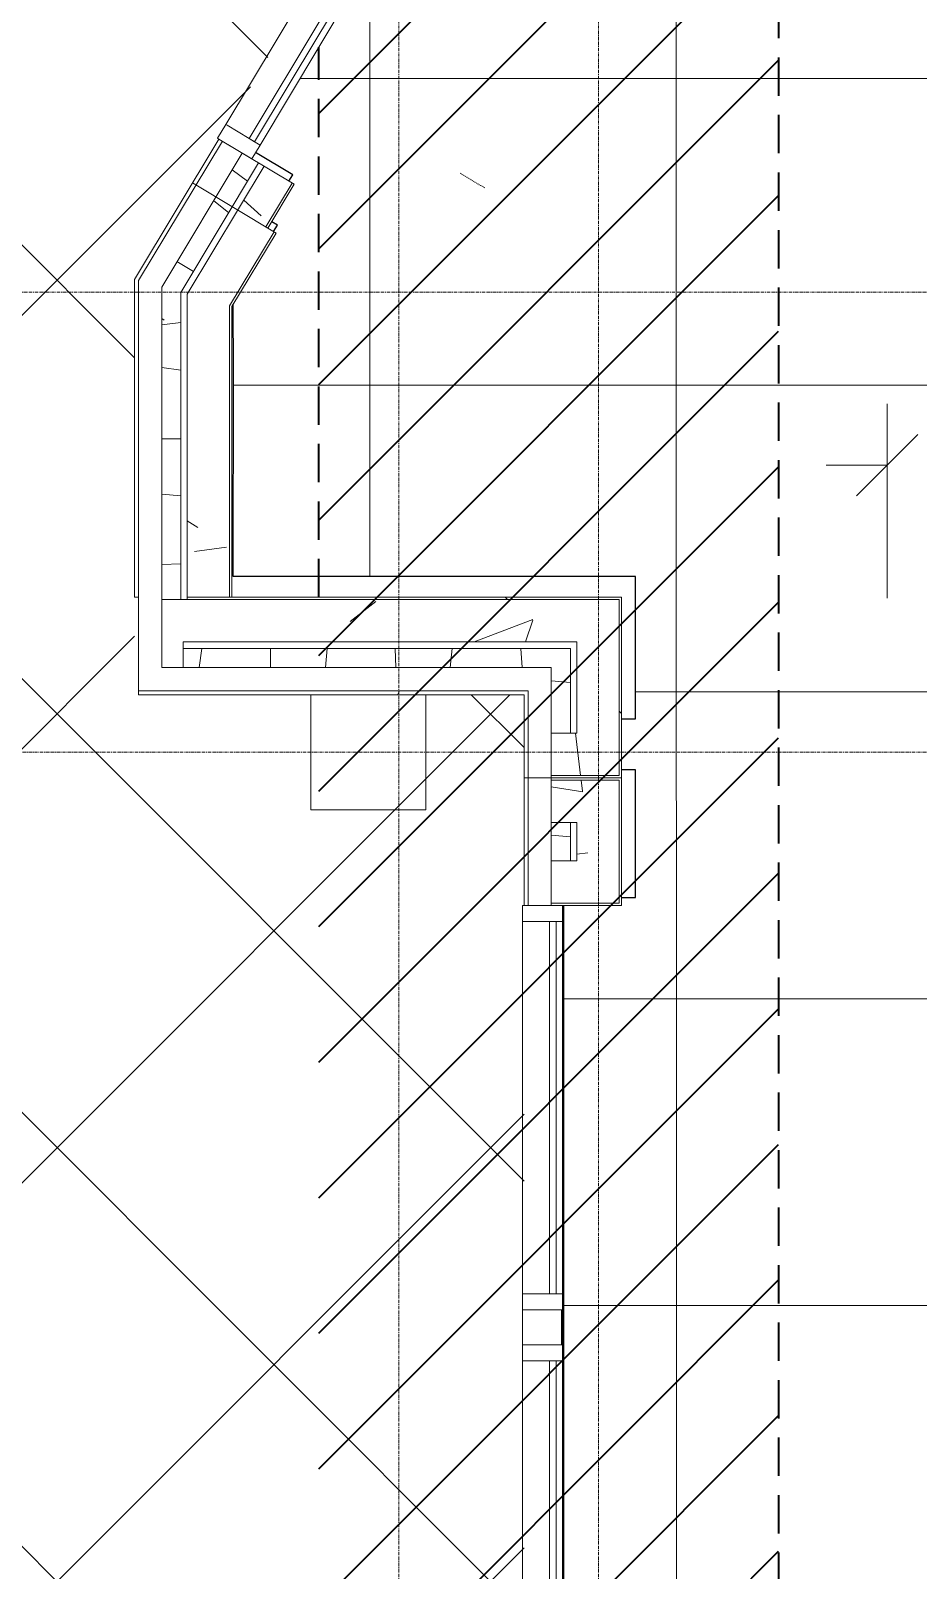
# Model space of a CAD drawing. Header units: inches. Extents: x 3268 to 7018, y 976 to 6708.
# Drawn here: x 5935.6 to 6074.6, y 4991.1 to 5232.1 of the extents above; entities that cross this region are included whole.
import ezdxf

# ---------------------------------------------------------------- set-up
doc = ezdxf.new("R2010")
doc.units = ezdxf.units.IN
doc.header["$MEASUREMENT"] = 0
for name, pattern in [('Dash 1_16_', [0.12499999999999999, 0.06249999999999999, -0.06249999999999999]), ('Grid Line 1_2_', [0.8749999999999999, 0.4999999999999999, -0.125, 0.125, -0.125]), ('IMPORT-DASHED _2_', [8.999999999999996, 5.999999999999998, -2.999999999999999])]:
    doc.linetypes.add(name, pattern=pattern)
for name, color, linetype, lineweight in [('A-DETL', 90, 'Continuous', 9), ('A-DETL-GENF', 92, 'Continuous', 9), ('A-GLAZ-CURT', 52, 'Continuous', 9), ('A-GLAZ-CWMG', 51, 'Continuous', 9), ('A-WALL', 113, 'Continuous', 9), ('A-WALL-PATT', 111, 'Continuous', 15), ('C-BLDG', 3, 'Continuous', 25), ('C-ESMT-STBK', 4, 'IMPORT-DASHED _2_', 35), ('L-DROPOFF STUDIES', 2, 'Continuous', 15), ('L-PVMT-CONC-HATC', 252, 'Continuous', 15), ('S-COLS', 52, 'Continuous', 9), ('S-GRID', 1, 'Continuous', 9), ('site_dwg', 8, 'Continuous', 9)]:
    doc.layers.add(name, color=color, linetype=linetype, lineweight=lineweight)
pattern_1 = [(135, (0, 0), (-32.04961485728027, -32.04961485728027), [])]
pattern_2 = [(49.99999999999999, (0, 0), (110.1714446362807, -9.63891797635685), [11.52, -126.72]), (355, (0, 0), (-21.31237393622492, 115.5371495156537), [9.216000000000001, -101.376]), (100.451, (9.181000000000001, -0.80323), (88.85991867697865, 105.897504039145), [9.79, -107.695]), (46.184, (0, 30.72), (163.9281911283317, -25.42496604507386), [17.28, -190.08]), (96.636, (13.661, 28.601), (143.5628771593347, 149.6257499721681), [14.686, -161.543]), (351.184, (0, 30.72), (143.5647285924248, 149.6237232332607), [13.824, -152.064]), (21, (15.36, 23.04), (91.68507647920484, -61.84256385372748), [11.52, -126.72]), (326, (15.36, 23.04), (37.37329933048201, 111.3835117876708), [9.216000000000001, -101.376]), (71.45100000000001, (23, 17.886), (129.0587647679424, 49.5399005406036), [9.79, -107.695]), (37.50000000000001, (0, 0), (1.867604689172044, 51.13223029288849), [5.069, -95.07799999999999, 5.069, -97.84299999999999, -101.76]), (37.50000000000001, (0, 0), (1.867604689172044, 51.13223029288849), [-203.059, 5.069, -96.691]), (7.499999999999999, (0, 0), (40.40721900969589, 60.58148342441334), [5.069, -53.606, 5.069, -92.774, -38.784]), (7.499999999999999, (0, 0), (40.40721900969589, 60.58148342441334), [-156.518, 5.069, -33.715]), (327.5, (-34.253, 0), (81.99472561414032, -3.464267954682455), [5.069, -33.331, 5.069, -114.739, -158.976]), (327.5, (-34.253, 0), (81.99472561414032, -3.464267954682455), [-158.208, 5.069, -153.907]), (317.5, (-49.613, 0), (89.57702895818312, 15.37635275430508), [5.069, -44.85100000000001, 5.069, -74.49600000000001, -112.896]), (317.5, (-49.613, 0), (89.57702895818312, 15.37635275430508), [-129.485, 5.069, -107.827])]

# ---------------------------------------------------------------- blocks, each defined once
blk = doc.blocks.new('WSP_5 Points - Structure_2022_rvt-1-Overall Retail Plan Opt 2')
at = {"layer": 'S-COLS', "color": 250, "lineweight": 13}
for p, q in [((5980.729470394347, 5128.148582565581), (5979.500343047528, 5128.148582565581)), ((5979.500343047528, 5128.148582565581), (5979.500343047528, 5110.148582565581)), ((5997.500343047528, 5128.148582565581), (5980.729470394347, 5128.148582565581)), ((5997.500343047528, 5110.148582565581), (5997.500343047528, 5128.148582565581)), ((5979.500343047528, 5110.148582565581), (5980.730378371943, 5110.148582565581)), ((5980.730378371943, 5110.148582565581), (5997.500343047528, 5110.148582565581))]:
    blk.add_line(p, q, dxfattribs=at)
blk = doc.blocks.new('System Panel - GLA-01 - Insulated Glass - Clear-7887912-Overall Retail Plan Opt 2')
at = {"layer": 'A-GLAZ-CURT'}
for p, q in [((29.12500000000182, 1.999999999999545), (-29.12500000000182, 1.999999999999545)), ((-29.12500000000182, 1.999999999999545), (-29.12500000000182, 1.000000000000455)), ((-29.12500000000182, 1.000000000000455), (29.12500000000182, 1.000000000000455)), ((29.12500000000182, 1.000000000000455), (29.12500000000182, 1.999999999999545))]:
    blk.add_line(p, q, dxfattribs=at)
blk = doc.blocks.new('Rectangular Mullion - 2_5_ x 6_ rectangular-V119-Overall Retail Plan Opt 2')
at = {"layer": 'A-GLAZ-CWMG'}
for p, q in [((-6.821210263296961e-13, 3.250000000001819), (-2.500000000001136, 3.24999999999909)), ((-2.500000000001136, 3.24999999999909), (-2.500000000001109, 2.999999999942958)), ((-2.500000000001109, 2.999999999942958), (-2.500000000000454, -2.999999999997271)), ((-6.821210263296961e-13, 2.999999999943815), (-6.821210263296961e-13, 3.250000000001819)), ((-6.821210263296961e-13, -2.999999999997271), (-6.821210263296961e-13, 2.999999999943815)), ((-2.500000000000454, -2.999999999997271), (-6.821210263296961e-13, -2.999999999997271))]:
    blk.add_line(p, q, dxfattribs=at)
blk = doc.blocks.new('System Panel - Slab Edge Cover-8632122-Overall Retail Plan Opt 2')
at = {"layer": 'A-GLAZ-CURT'}
for p, q in [((2.749999999998181, 3.124999999999545), (-2.749999999998181, 3.124999999999545)), ((-2.749999999998181, 3.124999999999545), (-2.749999999998181, 2.875000000000454)), ((-2.749999999998181, 2.875000000000454), (2.749999999998181, 2.875000000000454)), ((2.749999999998181, 2.875000000000454), (2.749999999998181, 3.124999999999545))]:
    blk.add_line(p, q, dxfattribs=at)
blk = doc.blocks.new('Rectangular Mullion - 2_5_ x 6_ rectangular-7829117-Overall Retail Plan Opt 2')
at = {"layer": 'A-GLAZ-CWMG'}
for p, q in [((-1.249999999998863, 3.250000000001819), (1.250000000000227, 3.250000000001819)), ((-1.249999999998863, 2.999999999941947), (-1.249999999998863, 3.250000000001819)), ((-1.249999999998863, -2.999999999997271), (-1.249999999998863, 2.999999999941947)), ((1.250000000000227, 3.250000000001819), (1.250000000000282, 2.999999999942276)), ((1.250000000000282, 2.999999999942276), (1.250000000001591, -2.999999999997271)), ((1.250000000001591, -2.999999999997271), (-1.249999999998863, -2.999999999997271))]:
    blk.add_line(p, q, dxfattribs=at)
blk = doc.blocks.new('Rectangular Mullion - 2_5_ x 6_ rectangular-7887911-Overall Retail Plan Opt 2')
at = {"layer": 'A-GLAZ-CWMG'}
for p, q in [((6012.625343047551, 5034.398582565586), (6012.625343047554, 5092.648582565589)), ((6018.87534304755, 5034.398582565586), (6018.875343047553, 5092.648582565589))]:
    blk.add_line(p, q, dxfattribs=at)
blk = doc.blocks.new('Rectangular Mullion - 2_5_ x 6_ rectangular-7885681-Overall Retail Plan Opt 2')
at = {"layer": 'A-GLAZ-CWMG'}
for p, q in [((6028.187843047483, 4404.398582565616), (6028.187843047483, 4409.89858256561)), ((6034.437843047483, 4404.398582565616), (6034.437843047483, 4409.89858256561))]:
    blk.add_line(p, q, dxfattribs=at)
blk = doc.blocks.new('Rectangular Mullion - 2_5_ x 6_ rectangular-V117-Overall Retail Plan Opt 2')
at = {"layer": 'A-GLAZ-CWMG'}
for p, q in [((-2.500000000000113, 3.24999999999909), (-3.41060513164848e-13, 3.250000000001819)), ((-2.500000000000059, 2.999999999941046), (-2.500000000000113, 3.24999999999909)), ((-2.499999999998749, -2.999999999997271), (-2.500000000000059, 2.999999999941046)), ((-3.41060513164848e-13, 3.250000000001819), (-3.137756721050372e-13, 2.999999999941171)), ((-3.137756721050372e-13, 2.999999999941171), (3.41060513164848e-13, -2.999999999997271)), ((3.41060513164848e-13, -2.999999999997271), (-2.499999999998749, -2.999999999997271))]:
    blk.add_line(p, q, dxfattribs=at)
blk = doc.blocks.new('System Panel - GLA-01 - Insulated Glass - Clear-V146-Overall Retail Plan Opt 2')
at = {"layer": 'A-GLAZ-CURT'}
for p, q in [((2.591145395095665, 1.999999999999545), (-22.12499999998908, 1.999999999999545)), ((-22.12499999998908, 1.999999999999545), (-22.12499999999181, 0.9999999999997725)), ((-22.12499999999181, 0.9999999999997725), (0.927056058877258, 0.9999999999997725)), ((0.927056058877258, 0.9999999999997725), (22.12499999998908, 0.9999999999997725)), ((22.12499999998908, 1.999999999999545), (2.591145395095665, 1.999999999999545)), ((22.12499999998908, 0.9999999999997725), (22.12499999998908, 1.999999999999545))]:
    blk.add_line(p, q, dxfattribs=at)
blk = doc.blocks.new('Rectangular Mullion - 2_5_ x 6_ rectangular-V147-Overall Retail Plan Opt 2')
at = {"layer": 'A-GLAZ-CWMG'}
for p, q in [((5980.723746492488, 5241.620802512962), (5988.953888252899, 5255.318058581649)), ((5980.724358570601, 5229.486796016943), (5994.311183882286, 5252.099070613462)), ((5966.16345343814, 5217.388405525598), (5980.723746492488, 5241.620802512962)), ((5971.520749067528, 5214.169417557409), (5980.724358570601, 5229.486796016943))]:
    blk.add_line(p, q, dxfattribs=at)
blk = doc.blocks.new('site_dwg__ArchTick-12649359-Overall Retail Plan Opt 2')
at = {"layer": 'L-DROPOFF STUDIES', "color": 53}
blk.add_line((-5.999999999999999, -5.999999999999999), (5.999999999999999, 5.999999999999999), dxfattribs=at)
blk = doc.blocks.new('site_dwg-12440225-Overall Retail Plan Opt 2')
at = {"layer": 'C-ESMT-STBK'}
h = blk.add_hatch(dxfattribs=at)
h.set_pattern_fill('FP_236', color=43, style=0, pattern_type=2)
h.set_pattern_definition([(41.19300000000002, (24349227.445, 9821790.73), (-9.878962955707756, 11.2874306606842), [])])
h.paths.add_polyline_path([(24340754.41764874, 9814238.256800799), (24341007.28369483, 9818038.207201697), (24340597.61508091, 9818336.289935663), (24339080.54507963, 9818175.041572), (24339041.04656363, 9818170.586227996), (24338991.68861391, 9818164.27902802), (24338951.70183868, 9818158.637384389), (24338912.96937073, 9818152.689061128), (24338874.36010189, 9818146.280125272), (24338835.87236292, 9818139.411975248), (24338797.50579851, 9818132.085986648), (24338766.50818425, 9818125.853604812), (24338766.89231019, 9818124.002092425), (24338807.18576453, 9818132.259389622), (24338846.06993594, 9818139.731584428), (24338885.04424, 9818146.727429258), (24338924.10287013, 9818153.245822722), (24338956.51865115, 9818158.316607647), (24338953.32382087, 9818110.342748318), (24338969.07279708, 9818112.710400388), (24339007.86497075, 9818118.055290567), (24339046.71994471, 9818122.92269113), (24339092.45343486, 9818128.037917001), (24340292.99008468, 9818255.650188034), (24340584.31472673, 9818286.605874758), (24340934.68922023, 9818031.666679043), (24340687.3560084, 9814314.861073798), (24339595.34670922, 9814726.863514047), (24339587.50957331, 9814715.68687136), (24338715.45843181, 9815327.180653278), (24338691.60180446, 9815293.158049863), (24339013.48739237, 9815068.288049085), (24339549.36884944, 9814692.907733086), (24340725.61240819, 9814249.124683892)])
h.paths.add_polyline_path([(24338722.46981283, 9815337.179779818), (24338763.80719084, 9815396.132170605), (24338658.92817304, 9815468.79891386), (24338617.74228099, 9815409.741564125), (24338722.19139668, 9815337.372683933)])
at = {"layer": 'C-BLDG', "color": 213, "flags": 128}
for points in [[(24340915.74728767, 9817817.455949258), (24340916.41510051, 9817818.416561635), (24340910.84473794, 9817822.289049378)], [(24340912.82289522, 9817809.745586148), (24340913.49077123, 9817810.706289385), (24340912.64126198, 9817811.29686389)], [(24340916.30457185, 9817755.390947053), (24340902.9376912, 9817756.28037481), (24340905.08418781, 9817788.227372913), (24340905.76887516, 9817798.805365272)], [(24340962.11833016, 9817730.043313103), (24340964.32144463, 9817729.896718603), (24340965.79868552, 9817752.097625326), (24340916.30457185, 9817755.390947053)], [(24340960.2577848, 9817702.105196247), (24340962.46244486, 9817701.958498904), (24340963.79030183, 9817721.914370118), (24340961.58674577, 9817722.060994)], [(24340972.22429646, 9817520.908210946), (24340972.46319038, 9817520.895015318), (24340974.05661876, 9817544.842060773), (24340952.10516042, 9817546.302703448), (24340953.6985888, 9817570.249748906), (24340942.47341124, 9817570.996668452), (24340951.15460201, 9817701.463072529)]]:
    blk.add_lwpolyline(points, dxfattribs=at)
at = {"layer": 'C-ESMT-STBK', "color": 43}
for p, q in [((24341007.27473861, 9818038.206394771), (24340754.40937513, 9814238.266251713)), ((24340916.08038272, 9817752.155722486), (24340921.79546203, 9817838.039210018))]:
    blk.add_line(p, q, dxfattribs=at)
at = {"layer": 'L-DROPOFF STUDIES', "color": 53}
for p, q in [((24341004.90507555, 9817746.094803609), (24341006.92466323, 9817776.446439551)), ((24341006.28729188, 9817766.86762137), (24340996.7084737, 9817767.504992722))]:
    blk.add_line(p, q, dxfattribs=at)
at = {"layer": 'L-PVMT-CONC-HATC', "color": 53}
for p, q in [((24340958.46594002, 9817545.879459307), (24340982.652087, 9817909.364105178)), ((24340924.2653745, 9817754.861237915), (24340930.64713525, 9817850.770356733)), ((24340921.47886843, 9817833.147809457), (24340918.53096419, 9817833.343962021)), ((24340993.32000479, 9817828.36752423), (24340921.47886843, 9817833.147809457)), ((24341073.12156456, 9817823.057555089), (24340993.32000479, 9817828.36752423)), ((24340918.29177802, 9817785.253734095), (24340904.94406542, 9817786.141886435)), ((24340990.13291438, 9817780.473448869), (24340918.29177802, 9817785.253734095)), ((24341069.93470774, 9817775.163464183), (24340990.13291438, 9817780.473448869)), ((24340986.94582397, 9817732.579373507), (24340964.59888924, 9817734.066331081)), ((24341066.74785092, 9817727.269373277), (24340986.94582397, 9817732.579373507)), ((24340983.75873357, 9817684.685298143), (24340950.18685493, 9817686.919159738)), ((24341063.5609941, 9817679.375282373), (24340983.75873357, 9817684.685298143)), ((24340980.57164316, 9817636.791222781), (24340946.99999818, 9817639.025068829)), ((24341060.37413729, 9817631.481191466), (24340980.57164316, 9817636.791222781))]:
    blk.add_line(p, q, dxfattribs=at)
at = {"xscale": 0.8, "yscale": 0.8, "zscale": 0.8, "rotation": 356.1931696914649}
blk.add_blockref('site_dwg__ArchTick-12649359-Overall Retail Plan Opt 2', (24341006.28729188, 9817766.86762137), dxfattribs=at)

msp = doc.modelspace()

# ---------------------------------------------------------------- block references
at = {"lineweight": 5}
msp.add_blockref('WSP_5 Points - Structure_2022_rvt-1-Overall Retail Plan Opt 2', (0, 0), dxfattribs=at)

# ---------------------------------------------------------------- next in the draw order: hatches: boundary and pattern name
at = {"layer": 'A-DETL-GENF'}
h = msp.add_hatch(dxfattribs=at)
h.set_pattern_fill('FP_53', style=0, pattern_type=2)
h.set_pattern_definition([(45, (0, 0), (-33.94112549695429, 33.94112549695429), []), (135, (0, 0), (-33.94112549695429, -33.94112549695428), [])])
h.paths.add_polyline_path([(5982.148376340589, 4931.14858256559), (6012.875343047521, 4931.14858256559), (6012.875343047521, 5128.148582565592), (5951.875343047515, 5128.148582565592), (5951.875343047515, 5193.123595554598), (6031.4013022206, 5325.477017720611), (5481.532556851304, 5655.871492447113), (5325.550396021693, 5396.273582565686), (5288.562843047534, 5396.273582565686), (5288.562843047534, 5232.574138939863), (5097.00034304753, 5232.574138939863), (5097.00034304753, 5165.324138939862), (5029.750343047529, 5165.324138939862), (5029.750343047529, 4931.148582565593), (5940.854376340589, 4931.14858256559)])
at = {"layer": 'A-WALL-PATT', "lineweight": 9}
h = msp.add_hatch(dxfattribs=at)
h.set_pattern_fill('FP_157', color=256, angle=265.0000000000019, style=0, pattern_type=2)
h.set_pattern_definition([(144.0000000000019, (5974.816329053863, 5204.606544275304), (-56.42738422007481, -77.66563145999685), []), (149.0000000000019, (5979.760296091859, 5212.834960764957), (-49.44365519136245, -82.28806086740443), []), (141.0000000000019, (5984.704350285599, 5221.06437344931), (-60.41475754078187, -74.60601229987124), []), (156.000000000002, (5989.649313518294, 5229.292702783219), (-39.04671773527387, -87.700363933691), []), (145.000000000002, (5994.59328055629, 5237.521119272873), (-55.06333788969776, -78.63859625174506), []), (154.0000000000019, (5999.538330944727, 5245.750444801483), (-42.08363009174853, -86.28422844472145), []), (147.0000000000019, (6004.482297982724, 5253.978861291135), (-52.2853473614399, -80.51237452276246), []), (153.0000000000019, (6009.426352176462, 5262.208273975487), (-43.58308797499362, -85.53662632208479), []), (143.0000000000019, (6014.371315409157, 5270.436603309399), (-57.77424222259404, -76.66900896454206), []), (151.0000000000019, (6019.315369602898, 5278.666015993749), (-46.54172354364553, -83.96349188538356), [])])
h.paths.add_polyline_path([(5967.184308406709, 5204.525363306497), (5971.304613005944, 5211.382701712139), (5968.733111103828, 5212.927815936851), (5964.612806504592, 5206.070477531211)])
h = msp.add_hatch(dxfattribs=at)
h.set_pattern_fill('FP_8', color=256, style=0, pattern_type=2)
h.set_pattern_definition(pattern_2)
h.paths.add_polyline_path([(5972.434458123529, 5201.370755097705), (5976.554762722765, 5208.228093503348), (5972.16178030665, 5210.867663637236), (5968.041475707414, 5204.010325231591)])
h = msp.add_hatch(dxfattribs=at)
h.set_pattern_fill('FP_156', color=256, angle=264.9999999999966, style=0, pattern_type=2)
h.set_pattern_definition([(143.9999999999966, (5962.95841682543, 5181.959851920869), (-56.42738422008199, -77.66563145999164), []), (148.9999999999966, (5967.902383863428, 5190.188268410523), (-49.44365519137005, -82.28806086739988), []), (140.9999999999966, (5972.847434251866, 5198.417593939133), (-60.41475754078877, -74.60601229986567), []), (155.9999999999967, (5977.791401289863, 5206.646010428785), (-39.04671773528197, -87.7003639336874), []), (144.9999999999966, (5982.736364522558, 5214.874339762695), (-55.06333788970502, -78.63859625173998), []), (153.9999999999966, (5987.680418716298, 5223.103752447047), (-42.0836300917565, -86.28422844471757), []), (146.9999999999966, (5992.624385754296, 5231.332168936699), (-52.28534736144734, -80.51237452275763), []), (152.9999999999966, (5997.569436142733, 5239.561494465308), (-43.58308797500152, -85.53662632208076), []), (142.9999999999966, (6002.51340318073, 5247.789910954962), (-57.77424222260112, -76.66900896453673), []), (150.9999999999966, (6007.457457374471, 5256.019323639313), (-46.54172354365329, -83.96349188537927), [])])
h.paths.add_polyline_path([(5956.125343047514, 5186.120154163111), (5967.184308406709, 5204.525363306442), (5964.6128065046, 5206.070477531174), (5956.125343047514, 5191.944966242343)])
h = msp.add_hatch(dxfattribs=at)
h.set_pattern_fill('FP_44', color=256, angle=264.9999999999993, style=0, pattern_type=2)
h.set_pattern_definition([(174.9999999999992, (5967.125484882377, 5158.521477920223), (-8.366951303776462, -95.63469101680745), []), (179.9999999999992, (5967.12514028797, 5168.121037174756), (-1.291411422243982e-12, -96), []), (171.9999999999992, (5967.124882849306, 5177.721592623985), (-13.36061769216756, -95.06573459919056), []), (186.9999999999992, (5967.125534449598, 5187.321064722772), (11.69945696689285, -95.28443055756706), []), (175.9999999999992, (5967.125277010933, 5196.921620172002), (-6.696621479437306, -95.76614882494304), []), (184.9999999999992, (5967.124932416526, 5206.521179426533), (8.366951303773913, -95.63469101680768), []), (177.9999999999993, (5967.12567117256, 5216.12164772002), (-3.350351683441366, -95.94151939383315), []), (183.9999999999992, (5967.125326578153, 5225.72120697455), (6.696621479434775, -95.76614882494322), []), (173.9999999999993, (5967.12506913949, 5235.32176242378), (-10.03473247369601, -95.4741019553541), []), (181.9999999999992, (5967.125720739781, 5244.921234522568), (3.350351683438786, -95.94151939383325), [])])
h.paths.add_polyline_path([(5959.125343047509, 5143.023582565591), (5959.125343047514, 5191.112992610159), (5956.125343047514, 5186.120154163109), (5956.125343047511, 5143.023582565593)])
h = msp.add_hatch(dxfattribs=at)
h.set_pattern_fill('FP_8', color=256, style=0, pattern_type=2)
h.set_pattern_definition(pattern_2)
h.paths.add_polyline_path([(5961.501376340589, 5143.398582565591), (5966.750343047512, 5143.398582565591), (5966.750343047514, 5188.998392961706), (5960.125343047514, 5177.972541391133), (5960.12534304751, 5143.398582565591)])
h = msp.add_hatch(dxfattribs=at)
h.set_pattern_fill('FP_8', color=256, style=0, pattern_type=2)
h.set_pattern_definition(pattern_2)
h.paths.add_polyline_path([(5959.50034304752, 5132.398582565592), (5959.50034304752, 5136.398582565592), (6021.125343047521, 5136.398582565592), (6021.125343047521, 5143.023582565593), (5956.125343047511, 5143.023582565591), (5956.125343047511, 5132.398582565592)])
h = msp.add_hatch(dxfattribs=at)
h.set_pattern_fill('FP_14', color=256, style=0, pattern_type=2)
h.set_pattern_definition(pattern_1)
h.paths.add_polyline_path([(6012.875343047521, 5143.023582565591), (6027.750343047519, 5143.023582565593), (6027.750343047519, 5143.398582565591), (5960.12534304751, 5143.398582565591), (5960.125343047511, 5143.023582565593), (6002.795376340589, 5143.023582565591)])
h = msp.add_hatch(dxfattribs=at)
h.set_pattern_fill('FP_14', color=256, style=0, pattern_type=2)
h.set_pattern_definition(pattern_1)
h.paths.add_polyline_path([(6017.125343047519, 5115.148582565587), (6028.12534304752, 5115.148582565587), (6028.12534304752, 5143.398582565591), (6027.750343047519, 5143.398582565591), (6027.75034304752, 5115.523582565586), (6017.125343047519, 5115.523582565586)])
h = msp.add_hatch(dxfattribs=at)
h.set_pattern_fill('FP_8', color=256, style=0, pattern_type=2)
h.set_pattern_definition(pattern_2)
h.paths.add_polyline_path([(6017.125343047519, 5115.523582565586), (6027.75034304752, 5115.523582565586), (6027.750343047519, 5143.023582565593), (6021.125343047521, 5143.023582565593), (6021.125343047521, 5122.148582565586), (6017.125343047519, 5122.148582565586), (6017.125343047519, 5117.968970883641)])
h = msp.add_hatch(dxfattribs=at)
h.set_pattern_fill('FP_15', color=256, angle=-95.00000000000004, style=0, pattern_type=2)
h.set_pattern_definition([(264.9999999999999, (5982.687657821584, 5143.398598055403), (95.63469101680757, -8.366951303775233), []), (270, (5973.088098567052, 5143.398253460996), (96.00000000000001, -4.973799150320701e-14), []), (262, (5963.487630273567, 5143.398992217031), (95.06573459919073, -13.36061769216633), []), (276.9999999999999, (5953.888071019035, 5143.398647622623), (95.28443055756692, 11.69945696689411), []), (265.9999999999999, (5944.287515569805, 5143.398390183959), (95.76614882494313, -6.696621479436078), []), (275, (5934.688043471018, 5143.399041784251), (95.63469101680755, 8.366951303775135), []), (267.9999999999999, (5925.087488021789, 5143.398784345586), (95.94151939383318, -3.350351683440143), []), (273.9999999999999, (5915.487928767257, 5143.398439751179), (95.76614882494313, 6.696621479435979), []), (264, (5905.887373318027, 5143.398182312516), (95.47410195535424, -10.03473247369478), []), (272, (5896.287901219241, 5143.398833912805), (95.94151939383318, 3.350351683440044), [])])
h.paths.add_polyline_path([(6017.125343047521, 5132.398582565592), (6017.125343047521, 5135.398582565593), (5959.50034304752, 5135.398582565592), (5959.50034304752, 5132.398582565593), (6013.500343047519, 5132.398582565593)])
h = msp.add_hatch(dxfattribs=at)
h.set_pattern_fill('FP_59', color=256, angle=265, style=0, pattern_type=2)
h.set_pattern_definition([(175, (6028.125494789134, 5129.273680048204), (-8.366951303775187, -95.63469101680758), []), (180, (6028.125150194727, 5138.873239302737), (-1.243449787580175e-14, -96), []), (172, (6028.124892756063, 5148.473794751966), (-13.36061769216629, -95.06573459919075), []), (187, (6028.125544356354, 5158.073266850754), (11.69945696689412, -95.28443055756692), []), (176, (6028.125286917691, 5167.673822299983), (-6.696621479436029, -95.76614882494314), []), (185, (6028.124942323283, 5177.273381554515), (8.36695130377519, -95.63469101680757), []), (178, (6028.125681079317, 5186.873849848001), (-3.350351683440087, -95.94151939383319), []), (184, (6028.125336484911, 5196.473409102532), (6.696621479436052, -95.76614882494313), []), (174, (6028.125079046245, 5206.073964551762), (-10.03473247369474, -95.47410195535426), []), (182, (6028.125730646537, 5215.673436650549), (3.350351683440067, -95.9415193938332), [])])
h.paths.add_polyline_path([(6020.125343047521, 5122.148582565586), (6020.125343047521, 5135.398582565593), (6017.125343047521, 5135.398582565593), (6017.125343047521, 5122.148582565586)])
h = msp.add_hatch(dxfattribs=at)
h.set_pattern_fill('FP_1', color=256, style=0, pattern_type=2)
h.set_pattern_definition([(0, (0, 0), (122.88, 30.72), [5.069, -87.09100000000001, 5.069, -87.09100000000001, -491.52]), (0, (0, 0), (122.88, 30.72), [-184.32, 5.069, -179.251, 5.069, -87.09100000000001, -215.04]), (0, (0, 0), (122.88, 30.72), [-460.8, 5.069, -56.371, 5.069, -148.531]), (120, (46.08, 15.36), (-88.04430040425792, 91.05720161703184), [5.068999999999999, -87.091, 5.068999999999999, -87.091, -491.5199999999999]), (120, (46.08, 15.36), (-88.04430040425792, 91.05720161703184), [-184.32, 5.068999999999999, -179.2509999999999, 5.068999999999999, -87.091, -215.04]), (120, (46.08, 15.36), (-88.04430040425792, 91.05720161703184), [-460.8, 5.068999999999999, -56.371, 5.068999999999999, -148.531]), (240, (61.44, 76.8), (-34.83569959574201, -121.7772016170318), [5.069, -87.09100000000001, 5.069, -87.09100000000001, -491.52]), (240, (61.44, 76.8), (-34.83569959574201, -121.7772016170318), [-184.32, 5.069, -179.251, 5.069, -87.09100000000001, -215.04]), (240, (61.44, 76.8), (-34.83569959574201, -121.7772016170318), [-460.8, 5.069, -56.371, 5.069, -148.531])])
h.paths.add_polyline_path([(6012.875343047521, 5128.148582565592), (6012.875343047521, 5128.773582565591), (5952.50034304752, 5128.773582565591), (5952.50034304752, 5128.148582565592), (6002.795376340589, 5128.148582565592)])
h = msp.add_hatch(dxfattribs=at)
h.set_pattern_fill('FP_8', color=256, style=0, pattern_type=2)
h.set_pattern_definition(pattern_2)
h.paths.add_polyline_path([(6023.442376340589, 5095.523582565586), (6027.750343047557, 5095.523582565586), (6027.750343047558, 5114.773582565586), (6017.125343047559, 5114.773582565587), (6017.125343047559, 5108.148582565587), (6021.125343047558, 5108.148582565588), (6021.125343047558, 5102.148582565585), (6017.125343047559, 5102.148582565587), (6017.125343047557, 5095.523582565588), (6021.125343047558, 5095.523582565586)])
h = msp.add_hatch(dxfattribs=at)
h.set_pattern_fill('FP_124', color=256, angle=265.0000000000023, style=0, pattern_type=2)
h.set_pattern_definition([(175.0000000000023, (6028.124882078861, 5105.148931497957), (-8.36695130377128, -95.63469101680792), []), (180.0000000000024, (6028.12553367915, 5114.748403596745), (3.909761403519951e-12, -96), []), (172.0000000000023, (6028.125276240487, 5124.348959045975), (-13.36061769216241, -95.06573459919129), []), (187.0000000000023, (6028.12493164608, 5133.948518300506), (11.69945696689801, -95.28443055756644), []), (176.0000000000023, (6028.125670402113, 5143.548986593991), (-6.696621479432117, -95.76614882494341), []), (185.0000000000023, (6028.125325807706, 5153.148545848523), (8.366951303779093, -95.63469101680722), []), (178.0000000000024, (6028.125068369041, 5162.749101297753), (-3.350351683436168, -95.94151939383333), []), (184.0000000000023, (6028.125719969331, 5172.34857339654), (6.696621479439964, -95.76614882494285), []), (174.0000000000023, (6028.125375374924, 5181.948132651071), (-10.03473247369084, -95.47410195535467), []), (182.0000000000023, (6028.12511793626, 5191.548688100302), (3.350351683443986, -95.94151939383306), [])])
h.paths.add_polyline_path([(6020.125343047559, 5102.148582565585), (6020.125343047559, 5108.148582565587), (6017.125343047559, 5108.148582565588), (6017.125343047559, 5102.148582565585)])

# ---------------------------------------------------------------- next in the draw order: linework, layer by layer
at = {"layer": 'A-DETL', "linetype": 'Dash 1_16_'}
msp.add_line((6002.863420909381, 5209.773928643132), (6006.72067376254, 5207.456257306037), dxfattribs=at)
at = {"layer": 'A-WALL', "lineweight": 15}
for p, q in [((5965.090150075826, 5215.116727755195), (5951.875343047511, 5193.123595554596)), ((5976.876200460524, 5208.034954225257), (5965.090150075826, 5215.116727755195)), ((5960.969845476589, 5208.259389349552), (5974.04164681232, 5200.40505870716)), ((5972.755895861288, 5201.177615819613), (5976.876200460524, 5208.034954225257)), ((5967.12534304751, 5188.894396257681), (5974.04164681232, 5200.40505870716)), ((5951.875343047511, 5193.123595554596), (5951.875343047505, 5143.398582565588)), ((5967.125343047506, 5143.398582565588), (5967.12534304751, 5188.894396257681)), ((5951.875343047505, 5143.398582565588), (5952.500343047517, 5143.398582565588)), ((5952.500343047515, 5143.398582565588), (5952.500343047515, 5128.148582565589)), ((6028.125343047516, 5143.398582565588), (5967.125343047506, 5143.398582565588)), ((6028.125343047553, 5095.148582565584), (6028.125343047516, 5143.398582565588)), ((5952.500343047515, 5128.148582565589), (6012.875343047515, 5128.148582565589)), ((6012.875343047515, 5128.148582565589), (6012.875343047554, 5095.148582565584)), ((6012.875343047555, 5115.148582565585), (6028.125343047555, 5115.148582565585)), ((6012.875343047554, 5095.148582565584), (6028.125343047553, 5095.148582565584))]:
    msp.add_line(p, q, dxfattribs=at)
at = {"layer": 'A-WALL'}
for p, q in [((5965.625879638766, 5214.794828958379), (5952.50034304751, 5192.950267714557)), ((5968.733111103824, 5212.927815936849), (5956.125343047509, 5191.944966242339)), ((5971.304613005939, 5211.382701712137), (5959.125343047511, 5191.112992610161)), ((5972.161780306646, 5210.867663637232), (5960.125343047511, 5190.835668066103)), ((5972.434458123525, 5201.370755097702), (5976.554762722761, 5208.228093503345)), ((5973.720209074559, 5200.598197985251), (5966.75034304751, 5188.998392961704)), ((5952.500343047506, 5143.398582565588), (5952.50034304751, 5192.950267714557)), ((5956.125343047505, 5132.398582565589), (5956.125343047512, 5191.94496624234)), ((5959.125343047505, 5143.023582565588), (5959.125343047509, 5191.112992610158)), ((5960.125343047507, 5143.02358256559), (5960.125343047511, 5190.835668066102)), ((5966.750343047506, 5143.398582565588), (5966.75034304751, 5188.998392961704)), ((6027.750343047514, 5143.02358256559), (5956.125343047506, 5143.02358256559)), ((5960.125343047505, 5143.398582565588), (5967.125343047506, 5143.398582565588)), ((6027.750343047516, 5115.523582565584), (6027.750343047514, 5143.02358256559)), ((5959.500343047516, 5136.398582565589), (5959.500343047514, 5132.398582565589)), ((5959.500343047514, 5136.398582565589), (6021.125343047515, 5136.398582565589)), ((5959.500343047514, 5135.39858256559), (6020.125343047516, 5135.39858256559)), ((6020.125343047516, 5122.148582565584), (6020.125343047516, 5135.39858256559)), ((6021.125343047515, 5122.148582565584), (6021.125343047515, 5136.398582565589)), ((6017.125343047516, 5132.398582565589), (5956.125343047505, 5132.398582565589)), ((6017.125343047554, 5102.148582565583), (6017.125343047516, 5132.39858256559)), ((5952.500343047515, 5128.773582565588), (6013.500343047516, 5128.773582565588)), ((6013.500343047554, 5095.148582565585), (6013.500343047516, 5128.773582565588)), ((6017.125343047516, 5122.148582565584), (6021.125343047515, 5122.148582565584)), ((6017.125343047515, 5115.523582565584), (6027.750343047516, 5115.523582565584)), ((6027.750343047554, 5114.773582565584), (6017.125343047554, 5114.773582565585)), ((6027.750343047553, 5095.523582565584), (6027.750343047554, 5114.773582565584)), ((6021.125343047554, 5108.148582565585), (6017.125343047554, 5108.148582565585)), ((6020.125343047554, 5102.148582565583), (6020.125343047554, 5108.148582565585)), ((6021.125343047554, 5102.148582565583), (6021.125343047554, 5108.148582565585)), ((6017.125343047554, 5102.148582565585), (6021.125343047554, 5102.148582565583)), ((6017.125343047554, 5095.148582565584), (6017.125343047554, 5102.148582565585)), ((6017.125343047554, 5095.523582565585), (6027.750343047553, 5095.523582565584))]:
    msp.add_line(p, q, dxfattribs=at)
at = {"layer": 'S-GRID', "linetype": 'Grid Line 1_2_'}
for p, q in [((5993.250343047522, 3355.523582565584), (5993.25034304753, 6288.946146825835)), ((6024.500343047525, 3355.523582565584), (6024.500343047521, 6288.94614682584)), ((6493.236018851912, 5191.148582565575), (4253.313821700697, 5191.148582565583)), ((6788.078166544348, 5119.148582565584), (4253.313821700697, 5119.148582565592))]:
    msp.add_line(p, q, dxfattribs=at)

# ---------------------------------------------------------------- next in the draw order: block references
at = {"layer": 'A-GLAZ-CURT'}
for name, p, rotation in [('System Panel - GLA-01 - Insulated Glass - Clear-V146-Overall Retail Plan Opt 2', (5980.344464572801, 5234.679358310167), 239.0000000000009), ('System Panel - GLA-01 - Insulated Glass - Clear-7887912-Overall Retail Plan Opt 2', (6015.875343047552, 5063.523582565588), 269.9999999999977), ('System Panel - Slab Edge Cover-8632122-Overall Retail Plan Opt 2', (6015.87534304755, 5029.148582565586), 269.9999999999977), ('System Panel - GLA-01 - Insulated Glass - Clear-7887912-Overall Retail Plan Opt 2', (6015.875343047549, 4994.773582565587), 269.9999999999977)]:
    msp.add_blockref(name, p, dxfattribs=dict(at, rotation=rotation))
at = {"layer": 'A-GLAZ-CWMG'}
for name, p in [('Rectangular Mullion - 2_5_ x 6_ rectangular-V147-Overall Retail Plan Opt 2', (0, 0)), ('Rectangular Mullion - 2_5_ x 6_ rectangular-7887911-Overall Retail Plan Opt 2', (0, 0)), ('Rectangular Mullion - 2_5_ x 6_ rectangular-7885681-Overall Retail Plan Opt 2', (-15.56249999993247, 621.9999999999765)), ('Rectangular Mullion - 2_5_ x 6_ rectangular-7887911-Overall Retail Plan Opt 2', (0, -68.75000000000294))]:
    msp.add_blockref(name, p, dxfattribs=at)
at = {"layer": 'A-GLAZ-CWMG', "extrusion": (0, 0, -1)}
for name, p, rotation in [('Rectangular Mullion - 2_5_ x 6_ rectangular-V117-Overall Retail Plan Opt 2', (-5967.661651978147, 5213.571613530386), 300.9999999999991), ('Rectangular Mullion - 2_5_ x 6_ rectangular-7829117-Overall Retail Plan Opt 2', (-6015.87534304755, 5033.148582565586), 270.0000000000023), ('Rectangular Mullion - 2_5_ x 6_ rectangular-7829117-Overall Retail Plan Opt 2', (-6015.87534304755, 5025.148582565586), 270.0000000000023)]:
    msp.add_blockref(name, p, dxfattribs=dict(at, rotation=rotation))
at = {"layer": 'A-GLAZ-CWMG', "rotation": 89.99999999999773}
msp.add_blockref('Rectangular Mullion - 2_5_ x 6_ rectangular-V119-Overall Retail Plan Opt 2', (6015.875343047553, 5095.148582565589), dxfattribs=at)
at = {"layer": 'site_dwg', "color": 53, "lineweight": 15, "rotation": 3.810000000000009}
msp.add_blockref('site_dwg-12440225-Overall Retail Plan Opt 2', (-23628768.691637, -11408316.78144797), dxfattribs=at)

doc.saveas('drawing.dxf')
